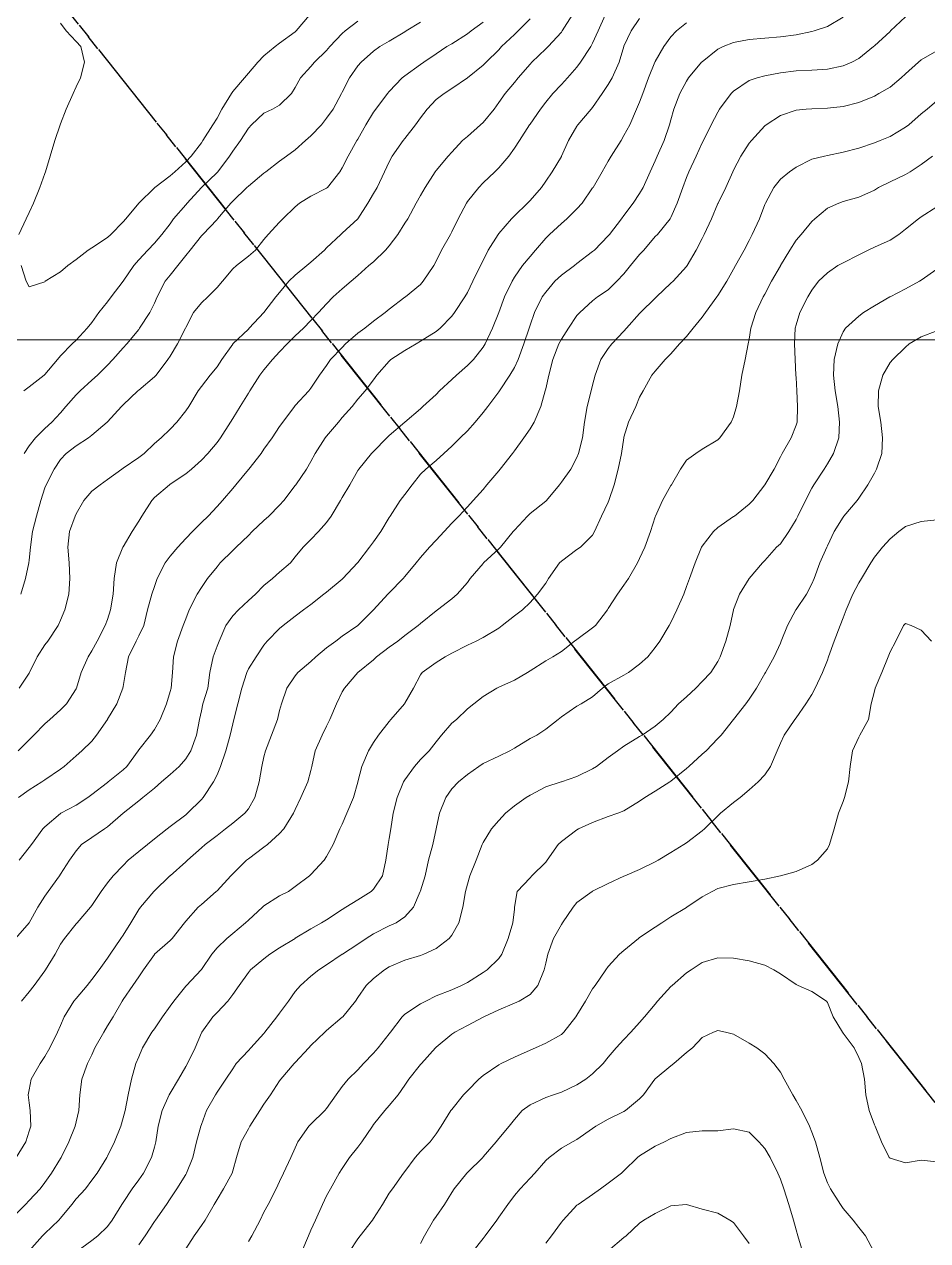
# Model space of a CAD drawing. Header units: centimetres. Extents: x 0 to 642158, y -847 to 649707.
# Drawn here: x 617069.59 to 617098.45, y 620358.59 to 620397.46 of the extents above; entities that cross this region are included whole.
import ezdxf

# ---------------------------------------------------------------- set-up
doc = ezdxf.new("R2010")
doc.units = ezdxf.units.CM
doc.header["$MEASUREMENT"] = 0
doc.linetypes.add('CENTERX2', pattern=[4, 2.5, -0.5, 0.5, -0.5])
doc.layers.add('MEV_grille', color=254, linetype='Continuous', lineweight=9)
doc.layers.add('WAL_topographie 0.5', color=253, linetype='Continuous', lineweight=20)
doc.layers.add('SPW_parcellaire cadastral', color=7, linetype='CENTERX2', lineweight=25, true_color=0xff0542)

# ---------------------------------------------------------------- blocks, each defined once
blk = doc.blocks.new('*U114')
at = {"layer": 'MEV_grille', "transparency": 33554687}
blk.add_lwpolyline([(-1338.461, 0), (1338.461, 0)], dxfattribs=at)
blk = doc.blocks.new('*U115')
at = {"layer": 'MEV_grille', "color": 0, "linetype": 'ByBlock', "lineweight": -2, "transparency": 16777216}
blk.add_blockref('*U114', (0, -2000), dxfattribs=at)

msp = doc.modelspace()

# ---------------------------------------------------------------- linework, layer by layer
at = {"layer": 'SPW_parcellaire cadastral'}
for points in [[(617062.014, 620409.186), (617094.809, 620440.723), (617133.598, 620390.47), (617134.906, 620391.492), (617146.257, 620375.609), (617111.129, 620347.351), (617062.014, 620409.186)], [(617062.014, 620409.186), (617111.129, 620347.351), (617070.714, 620314.879), (617014.972, 620379.867), (617062.014, 620409.186)]]:
    msp.add_lwpolyline(points, dxfattribs=at)
at = {"layer": 'WAL_topographie 0.5'}
for points in [[(617069.338, 620361.25), (617069.644, 620361.75), (617069.75, 620362.087), (617069.798, 620362.25), (617069.779, 620362.75), (617069.75, 620363), (617069.72, 620363.25), (617069.75, 620363.409), (617069.817, 620363.75), (617070.104, 620364.25), (617070.25, 620364.482), (617070.403, 620364.75), (617070.652, 620365.25), (617070.75, 620365.468), (617070.869, 620365.75), (617071.18, 620366.25), (617071.25, 620366.336), (617071.605, 620366.75), (617071.75, 620366.934), (617071.981, 620367.25), (617072.25, 620367.625), (617072.336, 620367.75), (617072.676, 620368.25), (617072.75, 620368.359), (617072.998, 620368.75), (617073.25, 620369.177), (617073.302, 620369.25), (617073.73, 620369.75), (617073.75, 620369.771), (617074.245, 620370.25), (617074.25, 620370.254), (617074.75, 620370.698), (617074.809, 620370.75), (617075.25, 620371.143), (617075.371, 620371.25), (617075.75, 620371.545), (617076.02, 620371.75), (617076.25, 620371.934), (617076.636, 620372.25), (617076.75, 620372.396), (617076.955, 620372.75), (617077.093, 620373.25), (617077.184, 620373.75), (617077.25, 620374.05), (617077.299, 620374.25), (617077.489, 620374.75), (617077.687, 620375.25), (617077.75, 620375.538), (617077.805, 620375.75), (617077.977, 620376.25), (617078.25, 620376.641), (617078.332, 620376.75), (617078.75, 620377.105), (617078.91, 620377.25), (617079.25, 620377.534), (617079.545, 620377.75), (617079.75, 620377.909), (617080.244, 620378.25), (617080.25, 620378.255), (617080.75, 620378.748), (617080.752, 620378.75), (617081.212, 620379.25), (617081.25, 620379.29), (617081.7, 620379.75), (617081.75, 620379.813), (617082.116, 620380.25), (617082.25, 620380.424), (617082.538, 620380.75), (617082.75, 620380.979), (617083.004, 620381.25), (617083.25, 620381.525), (617083.479, 620381.75), (617083.75, 620382.047), (617083.929, 620382.25), (617084.25, 620382.599), (617084.37, 620382.75), (617084.75, 620383.194), (617084.798, 620383.25), (617085.186, 620383.75), (617085.25, 620383.837), (617085.547, 620384.25), (617085.75, 620384.531), (617085.883, 620384.75), (617086.092, 620385.25), (617086.234, 620385.75), (617086.25, 620385.814), (617086.352, 620386.25), (617086.474, 620386.75), (617086.671, 620387.25), (617086.75, 620387.403), (617086.979, 620387.75), (617087.25, 620388.155), (617087.337, 620388.25), (617087.75, 620388.627), (617087.904, 620388.75), (617088.25, 620388.98), (617088.524, 620389.25), (617088.75, 620389.487), (617088.964, 620389.75), (617089.25, 620390.107), (617089.386, 620390.25), (617089.75, 620390.677), (617089.817, 620390.75), (617090.23, 620391.25), (617090.25, 620391.285), (617090.452, 620391.75), (617090.631, 620392.25), (617090.75, 620392.569), (617090.828, 620392.75), (617091.057, 620393.25), (617091.25, 620393.674), (617091.288, 620393.75), (617091.539, 620394.25), (617091.75, 620394.655), (617091.808, 620394.75), (617092.173, 620395.25), (617092.25, 620395.324), (617092.75, 620395.664), (617093.009, 620395.75), (617093.25, 620395.812), (617093.75, 620395.911), (617094.25, 620395.977), (617094.75, 620395.993), (617095.25, 620396.027), (617095.75, 620396.132), (617096.031, 620396.25), (617096.25, 620396.372), (617096.724, 620396.75), (617096.75, 620396.772), (617097.25, 620397.236), (617097.265, 620397.25), (617097.75, 620397.701)], [(617069.401, 620374.25), (617069.75, 620374.601), (617069.893, 620374.75), (617070.25, 620375.104), (617070.412, 620375.25), (617070.75, 620375.558), (617070.945, 620375.75), (617071.25, 620376.227), (617071.262, 620376.25), (617071.409, 620376.75), (617071.637, 620377.25), (617071.75, 620377.441), (617071.92, 620377.75), (617072.178, 620378.25), (617072.25, 620378.446), (617072.351, 620378.75), (617072.429, 620379.25), (617072.467, 620379.75), (617072.543, 620380.25), (617072.741, 620380.75), (617072.75, 620380.766), (617073.042, 620381.25), (617073.25, 620381.589), (617073.346, 620381.75), (617073.664, 620382.25), (617073.75, 620382.34), (617074.23, 620382.75), (617074.25, 620382.764), (617074.75, 620383.102), (617074.935, 620383.25), (617075.25, 620383.534), (617075.454, 620383.75), (617075.75, 620384.104), (617075.865, 620384.25), (617076.183, 620384.75), (617076.25, 620384.862), (617076.487, 620385.25), (617076.75, 620385.671), (617076.801, 620385.75), (617077.119, 620386.25), (617077.25, 620386.418), (617077.523, 620386.75), (617077.75, 620386.993), (617077.987, 620387.25), (617078.25, 620387.512), (617078.516, 620387.75), (617078.75, 620387.999), (617078.995, 620388.25), (617079.25, 620388.526), (617079.463, 620388.75), (617079.75, 620389.007), (617080.033, 620389.25), (617080.25, 620389.441), (617080.597, 620389.75), (617080.75, 620389.877), (617081.135, 620390.25), (617081.25, 620390.386), (617081.528, 620390.75), (617081.75, 620391.106), (617081.841, 620391.25), (617082.117, 620391.75), (617082.25, 620391.994), (617082.396, 620392.25), (617082.717, 620392.75), (617082.75, 620392.795), (617083.129, 620393.25), (617083.25, 620393.381), (617083.593, 620393.75), (617083.75, 620393.883), (617084.165, 620394.25), (617084.25, 620394.326), (617084.602, 620394.75), (617084.75, 620394.962), (617084.951, 620395.25), (617085.25, 620395.603), (617085.371, 620395.75), (617085.75, 620396.186), (617085.81, 620396.25), (617086.25, 620396.674), (617086.326, 620396.75), (617086.75, 620397.212), (617086.779, 620397.25), (617087.098, 620397.75)], [(617069.409, 620372.75), (617069.75, 620372.999), (617070.158, 620373.25), (617070.25, 620373.314), (617070.75, 620373.66), (617070.867, 620373.75), (617071.25, 620374.083), (617071.433, 620374.25), (617071.75, 620374.559), (617071.9, 620374.75), (617072.248, 620375.25), (617072.25, 620375.253), (617072.546, 620375.75), (617072.741, 620376.25), (617072.75, 620376.298), (617072.825, 620376.75), (617072.921, 620377.25), (617073.17, 620377.75), (617073.25, 620377.919), (617073.411, 620378.25), (617073.531, 620378.75), (617073.668, 620379.25), (617073.75, 620379.502), (617073.839, 620379.75), (617074.091, 620380.25), (617074.25, 620380.462), (617074.497, 620380.75), (617074.75, 620381.028), (617074.962, 620381.25), (617075.25, 620381.538), (617075.463, 620381.75), (617075.75, 620382.055), (617075.92, 620382.25), (617076.25, 620382.628), (617076.35, 620382.75), (617076.75, 620383.237), (617076.761, 620383.25), (617077.155, 620383.75), (617077.25, 620383.885), (617077.516, 620384.25), (617077.75, 620384.609), (617077.852, 620384.75), (617078.223, 620385.25), (617078.25, 620385.284), (617078.679, 620385.75), (617078.75, 620385.836), (617079.028, 620386.25), (617079.25, 620386.557), (617079.38, 620386.75), (617079.75, 620387.14), (617079.856, 620387.25), (617080.25, 620387.588), (617080.47, 620387.75), (617080.75, 620387.973), (617081.125, 620388.25), (617081.25, 620388.355), (617081.75, 620388.738), (617081.766, 620388.75), (617082.25, 620389.149), (617082.339, 620389.25), (617082.674, 620389.75), (617082.75, 620389.891), (617082.925, 620390.25), (617083.207, 620390.75), (617083.25, 620390.832), (617083.453, 620391.25), (617083.715, 620391.75), (617083.75, 620391.799), (617084.109, 620392.25), (617084.25, 620392.393), (617084.624, 620392.75), (617084.75, 620392.879), (617085.072, 620393.25), (617085.25, 620393.504), (617085.41, 620393.75), (617085.737, 620394.25), (617085.75, 620394.267), (617086.085, 620394.75), (617086.25, 620394.972), (617086.475, 620395.25), (617086.75, 620395.54), (617086.95, 620395.75), (617087.25, 620396.093), (617087.366, 620396.25), (617087.693, 620396.75), (617087.75, 620396.856), (617087.927, 620397.25), (617088.146, 620397.75)], [(617069.425, 620370.75), (617069.75, 620371.158), (617069.818, 620371.25), (617070.184, 620371.75), (617070.25, 620371.821), (617070.75, 620372.245), (617070.759, 620372.25), (617071.25, 620372.511), (617071.617, 620372.75), (617071.75, 620372.851), (617072.25, 620373.235), (617072.272, 620373.25), (617072.75, 620373.636), (617072.865, 620373.75), (617073.233, 620374.25), (617073.25, 620374.274), (617073.62, 620374.75), (617073.75, 620374.925), (617073.933, 620375.25), (617074.137, 620375.75), (617074.25, 620376.139), (617074.28, 620376.25), (617074.323, 620376.75), (617074.36, 620377.25), (617074.492, 620377.75), (617074.672, 620378.25), (617074.75, 620378.468), (617074.865, 620378.75), (617075.114, 620379.25), (617075.25, 620379.461), (617075.445, 620379.75), (617075.75, 620380.129), (617075.854, 620380.25), (617076.25, 620380.648), (617076.357, 620380.75), (617076.75, 620381.132), (617076.874, 620381.25), (617077.25, 620381.602), (617077.406, 620381.75), (617077.75, 620382.094), (617077.889, 620382.25), (617078.25, 620382.726), (617078.268, 620382.75), (617078.609, 620383.25), (617078.75, 620383.488), (617078.888, 620383.75), (617079.208, 620384.25), (617079.25, 620384.302), (617079.629, 620384.75), (617079.75, 620384.895), (617080.062, 620385.25), (617080.25, 620385.488), (617080.479, 620385.75), (617080.75, 620386.105), (617080.856, 620386.25), (617081.25, 620386.702), (617081.302, 620386.75), (617081.75, 620387.037), (617082.114, 620387.25), (617082.25, 620387.332), (617082.75, 620387.646), (617082.874, 620387.75), (617083.25, 620388.14), (617083.334, 620388.25), (617083.666, 620388.75), (617083.75, 620388.897), (617083.923, 620389.25), (617084.163, 620389.75), (617084.25, 620389.916), (617084.415, 620390.25), (617084.729, 620390.75), (617084.75, 620390.781), (617085.161, 620391.25), (617085.25, 620391.339), (617085.673, 620391.75), (617085.75, 620391.83), (617086.113, 620392.25), (617086.25, 620392.448), (617086.455, 620392.75), (617086.75, 620393.235), (617086.758, 620393.25), (617086.981, 620393.75), (617087.25, 620394.205), (617087.28, 620394.25), (617087.701, 620394.75), (617087.75, 620394.809), (617088.056, 620395.25), (617088.25, 620395.537), (617088.376, 620395.75), (617088.594, 620396.25), (617088.745, 620396.75), (617088.75, 620396.763), (617088.981, 620397.25), (617089.25, 620397.645)], [(617069.43, 620376.25), (617069.75, 620376.726), (617069.762, 620376.75), (617070.008, 620377.25), (617070.25, 620377.632), (617070.34, 620377.75), (617070.67, 620378.25), (617070.75, 620378.421), (617070.886, 620378.75), (617071.014, 620379.25), (617071.051, 620379.75), (617071.023, 620380.25), (617070.979, 620380.75), (617071.037, 620381.25), (617071.218, 620381.75), (617071.25, 620381.819), (617071.499, 620382.25), (617071.75, 620382.542), (617072.017, 620382.75), (617072.25, 620382.914), (617072.704, 620383.25), (617072.75, 620383.28), (617073.25, 620383.619), (617073.417, 620383.75), (617073.75, 620384.07), (617073.964, 620384.25), (617074.25, 620384.523), (617074.462, 620384.75), (617074.75, 620385.109), (617074.844, 620385.25), (617075.148, 620385.75), (617075.25, 620385.887), (617075.534, 620386.25), (617075.75, 620386.52), (617075.906, 620386.75), (617076.25, 620387.242), (617076.257, 620387.25), (617076.75, 620387.724), (617076.777, 620387.75), (617077.247, 620388.25), (617077.25, 620388.253), (617077.624, 620388.75), (617077.75, 620388.89), (617078.048, 620389.25), (617078.25, 620389.448), (617078.624, 620389.75), (617078.75, 620389.86), (617079.187, 620390.25), (617079.25, 620390.318), (617079.7, 620390.75), (617079.75, 620390.79), (617080.25, 620391.247), (617080.252, 620391.25), (617080.568, 620391.75), (617080.75, 620392.057), (617080.862, 620392.25), (617081.103, 620392.75), (617081.25, 620393.07), (617081.343, 620393.25), (617081.699, 620393.75), (617081.75, 620393.813), (617082.093, 620394.25), (617082.25, 620394.473), (617082.467, 620394.75), (617082.75, 620395.058), (617083.002, 620395.25), (617083.25, 620395.409), (617083.75, 620395.748), (617083.752, 620395.75), (617084.25, 620396.152), (617084.351, 620396.25), (617084.75, 620396.647), (617084.843, 620396.75), (617085.25, 620397.136), (617085.369, 620397.25), (617085.75, 620397.64)], [(617069.488, 620389.75), (617069.648, 620389.25), (617069.75, 620389.074), (617070.25, 620389.238), (617070.263, 620389.25), (617070.75, 620389.555), (617070.981, 620389.75), (617071.25, 620389.95), (617071.632, 620390.25), (617071.75, 620390.323), (617072.25, 620390.654), (617072.354, 620390.75), (617072.75, 620391.146), (617072.838, 620391.25), (617073.25, 620391.75), (617073.25, 620391.75), (617073.75, 620392.236), (617073.766, 620392.25), (617074.25, 620392.621), (617074.407, 620392.75), (617074.75, 620393.064), (617074.923, 620393.25), (617075.25, 620393.68), (617075.296, 620393.75), (617075.617, 620394.25), (617075.75, 620394.467), (617075.901, 620394.75), (617076.207, 620395.25), (617076.25, 620395.313), (617076.624, 620395.75), (617076.75, 620395.904), (617077.051, 620396.25), (617077.25, 620396.453), (617077.604, 620396.75), (617077.75, 620396.856), (617078.25, 620397.226), (617078.276, 620397.25), (617078.707, 620397.75)], [(617069.5, 620366.25), (617069.75, 620366.548), (617069.909, 620366.75), (617070.25, 620367.217), (617070.271, 620367.25), (617070.576, 620367.75), (617070.75, 620368.069), (617070.88, 620368.25), (617071.25, 620368.717), (617071.279, 620368.75), (617071.706, 620369.25), (617071.75, 620369.308), (617072.05, 620369.75), (617072.25, 620370.022), (617072.43, 620370.25), (617072.75, 620370.579), (617072.916, 620370.75), (617073.25, 620371.026), (617073.53, 620371.25), (617073.75, 620371.429), (617074.153, 620371.75), (617074.25, 620371.826), (617074.75, 620372.204), (617074.81, 620372.25), (617075.25, 620372.69), (617075.306, 620372.75), (617075.638, 620373.25), (617075.75, 620373.483), (617075.864, 620373.75), (617076.033, 620374.25), (617076.17, 620374.75), (617076.25, 620375.107), (617076.287, 620375.25), (617076.415, 620375.75), (617076.537, 620376.25), (617076.697, 620376.75), (617076.75, 620376.866), (617076.999, 620377.25), (617077.25, 620377.62), (617077.351, 620377.75), (617077.75, 620378.158), (617077.86, 620378.25), (617078.25, 620378.546), (617078.512, 620378.75), (617078.75, 620378.922), (617079.163, 620379.25), (617079.25, 620379.321), (617079.75, 620379.73), (617079.773, 620379.75), (617080.235, 620380.25), (617080.25, 620380.268), (617080.623, 620380.75), (617080.75, 620380.92), (617080.984, 620381.25), (617081.25, 620381.704), (617081.281, 620381.75), (617081.601, 620382.25), (617081.75, 620382.438), (617081.98, 620382.75), (617082.25, 620383.084), (617082.424, 620383.25), (617082.75, 620383.525), (617082.997, 620383.75), (617083.25, 620383.986), (617083.519, 620384.25), (617083.75, 620384.475), (617083.996, 620384.75), (617084.25, 620385.054), (617084.403, 620385.25), (617084.75, 620385.715), (617084.772, 620385.75), (617085.103, 620386.25), (617085.25, 620386.496), (617085.368, 620386.75), (617085.554, 620387.25), (617085.718, 620387.75), (617085.75, 620387.851), (617085.89, 620388.25), (617086.139, 620388.75), (617086.25, 620388.906), (617086.54, 620389.25), (617086.75, 620389.448), (617087.169, 620389.75), (617087.25, 620389.815), (617087.75, 620390.198), (617087.81, 620390.25), (617088.25, 620390.707), (617088.284, 620390.75), (617088.673, 620391.25), (617088.75, 620391.353), (617089.046, 620391.75), (617089.25, 620392.06), (617089.367, 620392.25), (617089.592, 620392.75), (617089.75, 620393.104), (617089.806, 620393.25), (617090.032, 620393.75), (617090.206, 620394.25), (617090.25, 620394.415), (617090.345, 620394.75), (617090.532, 620395.25), (617090.75, 620395.648), (617090.813, 620395.75), (617091.231, 620396.25), (617091.25, 620396.269), (617091.75, 620396.664), (617091.923, 620396.75), (617092.25, 620396.886), (617092.75, 620396.982), (617093.25, 620397.024), (617093.75, 620397.062), (617094.25, 620397.13), (617094.75, 620397.231), (617094.823, 620397.25), (617095.25, 620397.391), (617095.75, 620397.69)], [(617069.309, 620368.25), (617069.748, 620368.75), (617069.75, 620368.754), (617070.025, 620369.25), (617070.25, 620369.596), (617070.359, 620369.75), (617070.712, 620370.25), (617070.75, 620370.307), (617071.039, 620370.75), (617071.25, 620371.048), (617071.423, 620371.25), (617071.75, 620371.479), (617072.153, 620371.75), (617072.25, 620371.818), (617072.75, 620372.25), (617072.75, 620372.25), (617073.25, 620372.647), (617073.383, 620372.75), (617073.75, 620373.052), (617073.98, 620373.25), (617074.25, 620373.489), (617074.536, 620373.75), (617074.75, 620373.989), (617074.911, 620374.25), (617075.099, 620374.75), (617075.188, 620375.25), (617075.25, 620375.527), (617075.298, 620375.75), (617075.451, 620376.25), (617075.525, 620376.75), (617075.623, 620377.25), (617075.75, 620377.586), (617075.813, 620377.75), (617076.032, 620378.25), (617076.25, 620378.559), (617076.435, 620378.75), (617076.75, 620379.045), (617076.975, 620379.25), (617077.25, 620379.526), (617077.523, 620379.75), (617077.75, 620379.952), (617078.098, 620380.25), (617078.25, 620380.442), (617078.506, 620380.75), (617078.75, 620381), (617078.991, 620381.25), (617079.25, 620381.538), (617079.398, 620381.75), (617079.692, 620382.25), (617079.75, 620382.344), (617079.996, 620382.75), (617080.25, 620383.203), (617080.282, 620383.25), (617080.688, 620383.75), (617080.75, 620383.814), (617081.171, 620384.25), (617081.25, 620384.323), (617081.75, 620384.747), (617081.753, 620384.75), (617082.25, 620385.177), (617082.326, 620385.25), (617082.75, 620385.634), (617082.858, 620385.75), (617083.25, 620386.115), (617083.398, 620386.25), (617083.75, 620386.557), (617083.946, 620386.75), (617084.25, 620387.148), (617084.313, 620387.25), (617084.551, 620387.75), (617084.749, 620388.25), (617084.75, 620388.254), (617084.939, 620388.75), (617085.177, 620389.25), (617085.25, 620389.378), (617085.509, 620389.75), (617085.75, 620390.048), (617085.921, 620390.25), (617086.25, 620390.627), (617086.373, 620390.75), (617086.75, 620391.094), (617086.923, 620391.25), (617087.25, 620391.57), (617087.414, 620391.75), (617087.75, 620392.232), (617087.762, 620392.25), (617088.052, 620392.75), (617088.25, 620393.09), (617088.343, 620393.25), (617088.656, 620393.75), (617088.75, 620393.905), (617088.933, 620394.25), (617089.151, 620394.75), (617089.25, 620394.97), (617089.356, 620395.25), (617089.538, 620395.75), (617089.738, 620396.25), (617089.75, 620396.275), (617090.022, 620396.75), (617090.25, 620397.06), (617090.43, 620397.25), (617090.75, 620397.51)], [(617070.75, 620397.496), (617070.927, 620397.25), (617071.25, 620396.91), (617071.396, 620396.75), (617071.52, 620396.25), (617071.39, 620395.75), (617071.25, 620395.462), (617071.159, 620395.25), (617070.925, 620394.75), (617070.75, 620394.287), (617070.734, 620394.25), (617070.565, 620393.75), (617070.421, 620393.25), (617070.27, 620392.75), (617070.25, 620392.693), (617070.094, 620392.25), (617069.883, 620391.75), (617069.75, 620391.452), (617069.652, 620391.25), (617069.415, 620390.75)], [(617069.48, 620379.25), (617069.629, 620379.75), (617069.741, 620380.25), (617069.75, 620380.336), (617069.789, 620380.75), (617069.856, 620381.25), (617069.978, 620381.75), (617070.12, 620382.25), (617070.25, 620382.651), (617070.291, 620382.75), (617070.546, 620383.25), (617070.75, 620383.56), (617070.93, 620383.75), (617071.25, 620383.989), (617071.648, 620384.25), (617071.75, 620384.331), (617072.237, 620384.75), (617072.25, 620384.764), (617072.698, 620385.25), (617072.75, 620385.298), (617073.225, 620385.75), (617073.25, 620385.773), (617073.75, 620386.193), (617073.801, 620386.25), (617074.183, 620386.75), (617074.25, 620386.856), (617074.491, 620387.25), (617074.74, 620387.75), (617074.75, 620387.77), (617075.003, 620388.25), (617075.25, 620388.566), (617075.454, 620388.75), (617075.75, 620389.051), (617075.928, 620389.25), (617076.25, 620389.654), (617076.368, 620389.75), (617076.75, 620390.056), (617076.976, 620390.25), (617077.25, 620390.587), (617077.387, 620390.75), (617077.75, 620391.142), (617077.853, 620391.25), (617078.25, 620391.633), (617078.382, 620391.75), (617078.75, 620391.976), (617079.25, 620392.224), (617079.281, 620392.25), (617079.672, 620392.75), (617079.75, 620392.874), (617079.942, 620393.25), (617080.22, 620393.75), (617080.25, 620393.796), (617080.503, 620394.25), (617080.75, 620394.654), (617080.818, 620394.75), (617081.194, 620395.25), (617081.25, 620395.317), (617081.667, 620395.75), (617081.75, 620395.818), (617082.25, 620396.175), (617082.358, 620396.25), (617082.75, 620396.522), (617083.094, 620396.75), (617083.25, 620396.843), (617083.75, 620397.162), (617083.868, 620397.25), (617084.25, 620397.528)], [(617069.582, 620385.75), (617069.75, 620385.873), (617070.228, 620386.25), (617070.25, 620386.27), (617070.654, 620386.75), (617070.75, 620386.864), (617071.123, 620387.25), (617071.25, 620387.367), (617071.606, 620387.75), (617071.75, 620387.932), (617071.976, 620388.25), (617072.25, 620388.598), (617072.367, 620388.75), (617072.748, 620389.25), (617072.75, 620389.253), (617073.091, 620389.75), (617073.25, 620389.94), (617073.536, 620390.25), (617073.75, 620390.473), (617073.989, 620390.75), (617074.25, 620391.089), (617074.364, 620391.25), (617074.75, 620391.692), (617074.798, 620391.75), (617075.25, 620392.247), (617075.253, 620392.25), (617075.75, 620392.724), (617075.778, 620392.75), (617076.153, 620393.25), (617076.25, 620393.404), (617076.496, 620393.75), (617076.75, 620394.148), (617076.853, 620394.25), (617077.25, 620394.626), (617077.518, 620394.75), (617077.75, 620394.876), (617078.131, 620395.25), (617078.25, 620395.445), (617078.417, 620395.75), (617078.75, 620396.112), (617078.864, 620396.25), (617079.25, 620396.623), (617079.354, 620396.75), (617079.75, 620397.166), (617079.843, 620397.25), (617080.25, 620397.567)], [(617069.585, 620383.75), (617069.75, 620383.989), (617069.953, 620384.25), (617070.25, 620384.547), (617070.477, 620384.75), (617070.75, 620385.049), (617070.922, 620385.25), (617071.25, 620385.619), (617071.378, 620385.75), (617071.75, 620386.095), (617071.927, 620386.25), (617072.25, 620386.573), (617072.423, 620386.75), (617072.75, 620387.126), (617072.868, 620387.25), (617073.25, 620387.714), (617073.277, 620387.75), (617073.604, 620388.25), (617073.75, 620388.552), (617073.839, 620388.75), (617074.091, 620389.25), (617074.25, 620389.451), (617074.497, 620389.75), (617074.75, 620390.075), (617074.888, 620390.25), (617075.25, 620390.706), (617075.301, 620390.75), (617075.75, 620391.227), (617075.769, 620391.25), (617076.188, 620391.75), (617076.25, 620391.807), (617076.706, 620392.25), (617076.75, 620392.292), (617077.25, 620392.711), (617077.304, 620392.75), (617077.75, 620393.085), (617077.965, 620393.25), (617078.25, 620393.452), (617078.573, 620393.75), (617078.75, 620393.904), (617079.086, 620394.25), (617079.25, 620394.461), (617079.461, 620394.75), (617079.725, 620395.25), (617079.75, 620395.299), (617079.985, 620395.75), (617080.25, 620396.131), (617080.353, 620396.25), (617080.75, 620396.605), (617080.953, 620396.75), (617081.25, 620396.926), (617081.75, 620397.223), (617081.792, 620397.25), (617082.25, 620397.535)], [(617069.25, 620359.359), (617069.633, 620359.75), (617069.75, 620359.874), (617070.1, 620360.25), (617070.25, 620360.45), (617070.462, 620360.75), (617070.75, 620361.215), (617070.77, 620361.25), (617071.014, 620361.75), (617071.22, 620362.25), (617071.25, 620362.388), (617071.332, 620362.75), (617071.362, 620363.25), (617071.434, 620363.75), (617071.613, 620364.25), (617071.75, 620364.529), (617071.851, 620364.75), (617072.131, 620365.25), (617072.25, 620365.455), (617072.428, 620365.75), (617072.718, 620366.25), (617072.75, 620366.298), (617073.063, 620366.75), (617073.25, 620367.025), (617073.398, 620367.25), (617073.75, 620367.742), (617073.757, 620367.75), (617074.25, 620368.186), (617074.314, 620368.25), (617074.712, 620368.75), (617074.75, 620368.798), (617075.152, 620369.25), (617075.25, 620369.34), (617075.722, 620369.75), (617075.75, 620369.776), (617076.191, 620370.25), (617076.25, 620370.314), (617076.69, 620370.75), (617076.75, 620370.799), (617077.25, 620371.167), (617077.361, 620371.25), (617077.75, 620371.599), (617077.883, 620371.75), (617078.195, 620372.25), (617078.25, 620372.373), (617078.431, 620372.75), (617078.648, 620373.25), (617078.75, 620373.617), (617078.783, 620373.75), (617078.889, 620374.25), (617079.105, 620374.75), (617079.25, 620375.033), (617079.354, 620375.25), (617079.565, 620375.75), (617079.75, 620376.133), (617079.827, 620376.25), (617080.25, 620376.75), (617080.25, 620376.75), (617080.75, 620377.154), (617080.847, 620377.25), (617081.25, 620377.556), (617081.524, 620377.75), (617081.75, 620377.929), (617082.177, 620378.25), (617082.25, 620378.317), (617082.75, 620378.717), (617082.795, 620378.75), (617083.25, 620379.101), (617083.418, 620379.25), (617083.75, 620379.626), (617083.84, 620379.75), (617084.25, 620380.235), (617084.265, 620380.25), (617084.75, 620380.698), (617084.807, 620380.75), (617085.216, 620381.25), (617085.25, 620381.294), (617085.666, 620381.75), (617085.75, 620381.833), (617086.25, 620382.224), (617086.277, 620382.25), (617086.696, 620382.75), (617086.75, 620382.827), (617087.05, 620383.25), (617087.25, 620383.622), (617087.3, 620383.75), (617087.422, 620384.25), (617087.488, 620384.75), (617087.577, 620385.25), (617087.704, 620385.75), (617087.75, 620385.936), (617087.831, 620386.25), (617088.014, 620386.75), (617088.25, 620387.107), (617088.363, 620387.25), (617088.75, 620387.656), (617088.831, 620387.75), (617089.25, 620388.221), (617089.276, 620388.25), (617089.75, 620388.71), (617089.792, 620388.75), (617090.25, 620389.186), (617090.318, 620389.25), (617090.75, 620389.725), (617090.769, 620389.75), (617091.059, 620390.25), (617091.25, 620390.613), (617091.318, 620390.75), (617091.546, 620391.25), (617091.75, 620391.737), (617091.756, 620391.75), (617092.004, 620392.25), (617092.227, 620392.75), (617092.25, 620392.797), (617092.486, 620393.25), (617092.75, 620393.66), (617092.823, 620393.75), (617093.25, 620394.216), (617093.295, 620394.25), (617093.75, 620394.546), (617094.25, 620394.718), (617094.576, 620394.75), (617094.75, 620394.762), (617095.25, 620394.784), (617095.75, 620394.838), (617096.25, 620394.967), (617096.75, 620395.169), (617096.889, 620395.25), (617097.25, 620395.459), (617097.606, 620395.75), (617097.75, 620395.884), (617098.163, 620396.25), (617098.25, 620396.326), (617098.75, 620396.618)], [(617069.75, 620358.265), (617070.173, 620358.75), (617070.25, 620358.826), (617070.695, 620359.25), (617070.75, 620359.309), (617071.116, 620359.75), (617071.25, 620359.925), (617071.544, 620360.25), (617071.75, 620360.527), (617071.923, 620360.75), (617072.226, 620361.25), (617072.25, 620361.296), (617072.47, 620361.75), (617072.673, 620362.25), (617072.75, 620362.515), (617072.81, 620362.75), (617072.916, 620363.25), (617073.02, 620363.75), (617073.155, 620364.25), (617073.25, 620364.468), (617073.369, 620364.75), (617073.671, 620365.25), (617073.75, 620365.366), (617074.013, 620365.75), (617074.25, 620366.087), (617074.366, 620366.25), (617074.75, 620366.725), (617074.774, 620366.75), (617075.248, 620367.25), (617075.25, 620367.253), (617075.58, 620367.75), (617075.75, 620367.948), (617076.067, 620368.25), (617076.25, 620368.411), (617076.661, 620368.75), (617076.75, 620368.837), (617077.205, 620369.25), (617077.25, 620369.289), (617077.75, 620369.607), (617078.028, 620369.75), (617078.25, 620369.906), (617078.706, 620370.25), (617078.75, 620370.294), (617079.175, 620370.75), (617079.25, 620370.871), (617079.46, 620371.25), (617079.677, 620371.75), (617079.75, 620371.903), (617079.899, 620372.25), (617080.106, 620372.75), (617080.25, 620373.243), (617080.252, 620373.25), (617080.38, 620373.75), (617080.592, 620374.25), (617080.75, 620374.516), (617080.905, 620374.75), (617081.25, 620375.185), (617081.301, 620375.25), (617081.74, 620375.75), (617081.75, 620375.766), (617082.024, 620376.25), (617082.25, 620376.672), (617082.305, 620376.75), (617082.75, 620377.067), (617083.034, 620377.25), (617083.25, 620377.369), (617083.75, 620377.627), (617084.025, 620377.75), (617084.25, 620377.864), (617084.75, 620378.168), (617084.86, 620378.25), (617085.25, 620378.563), (617085.504, 620378.75), (617085.75, 620378.982), (617085.99, 620379.25), (617086.25, 620379.604), (617086.336, 620379.75), (617086.694, 620380.25), (617086.75, 620380.31), (617087.25, 620380.681), (617087.358, 620380.75), (617087.75, 620381.142), (617087.811, 620381.25), (617088.038, 620381.75), (617088.25, 620382.197), (617088.272, 620382.25), (617088.435, 620382.75), (617088.567, 620383.25), (617088.675, 620383.75), (617088.747, 620384.25), (617088.75, 620384.266), (617088.897, 620384.75), (617089.128, 620385.25), (617089.25, 620385.545), (617089.363, 620385.75), (617089.641, 620386.25), (617089.75, 620386.382), (617090.071, 620386.75), (617090.25, 620386.937), (617090.525, 620387.25), (617090.75, 620387.489), (617090.958, 620387.75), (617091.25, 620388.104), (617091.351, 620388.25), (617091.718, 620388.75), (617091.75, 620388.794), (617092.035, 620389.25), (617092.25, 620389.635), (617092.312, 620389.75), (617092.592, 620390.25), (617092.75, 620390.554), (617092.849, 620390.75), (617093.079, 620391.25), (617093.25, 620391.707), (617093.268, 620391.75), (617093.539, 620392.25), (617093.75, 620392.513), (617094.037, 620392.75), (617094.25, 620392.899), (617094.75, 620393.15), (617095.162, 620393.25), (617095.25, 620393.269), (617095.75, 620393.376), (617096.25, 620393.502), (617096.75, 620393.672), (617096.941, 620393.75), (617097.25, 620393.875), (617097.75, 620394.174), (617097.851, 620394.25), (617098.25, 620394.6), (617098.435, 620394.75), (617098.75, 620395.022)], [(617071.275, 620358.25), (617071.75, 620358.599), (617071.939, 620358.75), (617072.25, 620359.048), (617072.395, 620359.25), (617072.708, 620359.75), (617072.75, 620359.81), (617073.043, 620360.25), (617073.25, 620360.535), (617073.401, 620360.75), (617073.66, 620361.25), (617073.75, 620361.583), (617073.794, 620361.75), (617073.873, 620362.25), (617073.994, 620362.75), (617074.221, 620363.25), (617074.25, 620363.306), (617074.514, 620363.75), (617074.75, 620364.156), (617074.805, 620364.25), (617075.052, 620364.75), (617075.25, 620365.229), (617075.26, 620365.25), (617075.619, 620365.75), (617075.75, 620365.882), (617076.1, 620366.25), (617076.25, 620366.455), (617076.457, 620366.75), (617076.75, 620367.158), (617076.824, 620367.25), (617077.25, 620367.603), (617077.439, 620367.75), (617077.75, 620367.949), (617078.241, 620368.25), (617078.25, 620368.255), (617078.75, 620368.555), (617079.085, 620368.75), (617079.25, 620368.849), (617079.75, 620369.176), (617079.868, 620369.25), (617080.25, 620369.489), (617080.671, 620369.75), (617080.75, 620369.826), (617081.041, 620370.25), (617081.14, 620370.75), (617081.216, 620371.25), (617081.25, 620371.448), (617081.301, 620371.75), (617081.382, 620372.25), (617081.503, 620372.75), (617081.702, 620373.25), (617081.75, 620373.323), (617082.057, 620373.75), (617082.25, 620373.969), (617082.527, 620374.25), (617082.75, 620374.538), (617082.926, 620374.75), (617083.25, 620375.128), (617083.396, 620375.25), (617083.75, 620375.593), (617083.952, 620375.75), (617084.25, 620375.986), (617084.691, 620376.25), (617084.75, 620376.275), (617085.25, 620376.5), (617085.669, 620376.75), (617085.75, 620376.802), (617086.25, 620377.12), (617086.475, 620377.25), (617086.75, 620377.422), (617087.17, 620377.75), (617087.25, 620377.807), (617087.75, 620378.172), (617087.838, 620378.25), (617088.221, 620378.75), (617088.25, 620378.797), (617088.54, 620379.25), (617088.75, 620379.545), (617088.894, 620379.75), (617089.183, 620380.25), (617089.25, 620380.397), (617089.418, 620380.75), (617089.598, 620381.25), (617089.75, 620381.72), (617089.76, 620381.75), (617089.984, 620382.25), (617090.25, 620382.722), (617090.268, 620382.75), (617090.557, 620383.25), (617090.75, 620383.538), (617091.045, 620383.75), (617091.25, 620383.883), (617091.75, 620384.187), (617091.817, 620384.25), (617092.173, 620384.75), (617092.25, 620384.917), (617092.351, 620385.25), (617092.443, 620385.75), (617092.518, 620386.25), (617092.628, 620386.75), (617092.72, 620387.25), (617092.75, 620387.401), (617092.805, 620387.75), (617092.967, 620388.25), (617093.203, 620388.75), (617093.25, 620388.842), (617093.459, 620389.25), (617093.75, 620389.747), (617093.752, 620389.75), (617094.052, 620390.25), (617094.25, 620390.56), (617094.409, 620390.75), (617094.75, 620391.157), (617094.853, 620391.25), (617095.25, 620391.589), (617095.62, 620391.75), (617095.75, 620391.797), (617096.25, 620391.94), (617096.75, 620392.168), (617096.884, 620392.25), (617097.25, 620392.424), (617097.75, 620392.666), (617097.894, 620392.75), (617098.25, 620392.987), (617098.612, 620393.25)], [(617073.25, 620358.456), (617073.45, 620358.75), (617073.75, 620359.206), (617073.783, 620359.25), (617074.134, 620359.75), (617074.25, 620359.926), (617074.461, 620360.25), (617074.75, 620360.706), (617074.774, 620360.75), (617074.977, 620361.25), (617075.099, 620361.75), (617075.228, 620362.25), (617075.25, 620362.307), (617075.415, 620362.75), (617075.698, 620363.25), (617075.75, 620363.335), (617076.032, 620363.75), (617076.25, 620364.088), (617076.363, 620364.25), (617076.75, 620364.672), (617076.825, 620364.75), (617077.25, 620365.216), (617077.281, 620365.25), (617077.661, 620365.75), (617077.75, 620365.865), (617078.03, 620366.25), (617078.25, 620366.559), (617078.415, 620366.75), (617078.75, 620367.046), (617079.003, 620367.25), (617079.25, 620367.41), (617079.75, 620367.743), (617079.761, 620367.75), (617080.25, 620368.067), (617080.515, 620368.25), (617080.75, 620368.397), (617081.25, 620368.648), (617081.473, 620368.75), (617081.75, 620368.944), (617082.026, 620369.25), (617082.243, 620369.75), (617082.25, 620369.772), (617082.395, 620370.25), (617082.511, 620370.75), (617082.642, 620371.25), (617082.75, 620371.75), (617082.75, 620371.75), (617082.858, 620372.25), (617083.058, 620372.75), (617083.25, 620373.026), (617083.465, 620373.25), (617083.75, 620373.486), (617084.113, 620373.75), (617084.25, 620373.836), (617084.75, 620374.078), (617085.105, 620374.25), (617085.25, 620374.332), (617085.75, 620374.638), (617085.962, 620374.75), (617086.25, 620374.942), (617086.652, 620375.25), (617086.75, 620375.331), (617087.25, 620375.675), (617087.379, 620375.75), (617087.75, 620375.975), (617088.063, 620376.25), (617088.25, 620376.384), (617088.75, 620376.666), (617088.894, 620376.75), (617089.25, 620377.012), (617089.512, 620377.25), (617089.75, 620377.546), (617089.893, 620377.75), (617090.191, 620378.25), (617090.25, 620378.351), (617090.444, 620378.75), (617090.659, 620379.25), (617090.75, 620379.494), (617090.839, 620379.75), (617091.027, 620380.25), (617091.231, 620380.75), (617091.25, 620380.786), (617091.606, 620381.25), (617091.75, 620381.379), (617092.25, 620381.73), (617092.277, 620381.75), (617092.75, 620382.131), (617092.865, 620382.25), (617093.25, 620382.75), (617093.25, 620382.75), (617093.546, 620383.25), (617093.75, 620383.638), (617093.804, 620383.75), (617094.092, 620384.25), (617094.25, 620384.649), (617094.282, 620384.75), (617094.295, 620385.25), (617094.27, 620385.75), (617094.25, 620386.179), (617094.246, 620386.25), (617094.22, 620386.75), (617094.202, 620387.25), (617094.221, 620387.75), (617094.25, 620387.86), (617094.373, 620388.25), (617094.63, 620388.75), (617094.75, 620388.966), (617094.968, 620389.25), (617095.25, 620389.524), (617095.579, 620389.75), (617095.75, 620389.844), (617096.25, 620390.101), (617096.549, 620390.25), (617096.75, 620390.344), (617097.25, 620390.565), (617097.535, 620390.75), (617097.75, 620390.915), (617098.158, 620391.25), (617098.25, 620391.314), (617098.75, 620391.633)], [(617074.75, 620358.336), (617075.023, 620358.75), (617075.25, 620359.076), (617075.37, 620359.25), (617075.663, 620359.75), (617075.75, 620359.905), (617075.957, 620360.25), (617076.231, 620360.75), (617076.25, 620360.821), (617076.371, 620361.25), (617076.522, 620361.75), (617076.75, 620362.166), (617076.795, 620362.25), (617077.122, 620362.75), (617077.25, 620362.953), (617077.453, 620363.25), (617077.75, 620363.704), (617077.786, 620363.75), (617078.219, 620364.25), (617078.25, 620364.282), (617078.68, 620364.75), (617078.75, 620364.828), (617079.189, 620365.25), (617079.25, 620365.306), (617079.75, 620365.732), (617079.768, 620365.75), (617080.173, 620366.25), (617080.25, 620366.363), (617080.518, 620366.75), (617080.75, 620366.975), (617081.102, 620367.25), (617081.25, 620367.345), (617081.75, 620367.553), (617082.25, 620367.708), (617082.36, 620367.75), (617082.75, 620367.924), (617083.168, 620368.25), (617083.25, 620368.358), (617083.473, 620368.75), (617083.606, 620369.25), (617083.689, 620369.75), (617083.75, 620369.983), (617083.823, 620370.25), (617084.024, 620370.75), (617084.22, 620371.25), (617084.25, 620371.315), (617084.52, 620371.75), (617084.75, 620372.022), (617084.97, 620372.25), (617085.25, 620372.489), (617085.63, 620372.75), (617085.75, 620372.825), (617086.25, 620373.09), (617086.743, 620373.25), (617086.75, 620373.252), (617087.25, 620373.422), (617087.75, 620373.671), (617087.872, 620373.75), (617088.25, 620374.033), (617088.539, 620374.25), (617088.75, 620374.395), (617089.25, 620374.701), (617089.332, 620374.75), (617089.75, 620375.035), (617090.003, 620375.25), (617090.25, 620375.481), (617090.497, 620375.75), (617090.75, 620375.975), (617091.049, 620376.25), (617091.25, 620376.456), (617091.531, 620376.75), (617091.75, 620377.105), (617091.829, 620377.25), (617092.01, 620377.75), (617092.14, 620378.25), (617092.245, 620378.75), (617092.25, 620378.763), (617092.44, 620379.25), (617092.747, 620379.75), (617092.75, 620379.754), (617093.174, 620380.25), (617093.25, 620380.327), (617093.627, 620380.75), (617093.75, 620380.865), (617094.017, 620381.25), (617094.25, 620381.638), (617094.305, 620381.75), (617094.547, 620382.25), (617094.75, 620382.635), (617094.82, 620382.75), (617095.148, 620383.25), (617095.25, 620383.413), (617095.45, 620383.75), (617095.613, 620384.25), (617095.64, 620384.75), (617095.587, 620385.25), (617095.498, 620385.75), (617095.449, 620386.25), (617095.471, 620386.75), (617095.579, 620387.25), (617095.75, 620387.64), (617095.828, 620387.75), (617096.25, 620388.138), (617096.403, 620388.25), (617096.75, 620388.471), (617097.242, 620388.75), (617097.25, 620388.754), (617097.75, 620389.009), (617098.194, 620389.25), (617098.25, 620389.283), (617098.75, 620389.639)], [(617076.75, 620358.569), (617076.864, 620358.75), (617077.13, 620359.25), (617077.25, 620359.5), (617077.38, 620359.75), (617077.64, 620360.25), (617077.75, 620360.482), (617077.876, 620360.75), (617078.113, 620361.25), (617078.25, 620361.561), (617078.335, 620361.75), (617078.685, 620362.25), (617078.75, 620362.318), (617079.192, 620362.75), (617079.25, 620362.82), (617079.551, 620363.25), (617079.75, 620363.518), (617079.939, 620363.75), (617080.25, 620364.048), (617080.432, 620364.25), (617080.75, 620364.587), (617080.893, 620364.75), (617081.25, 620365.201), (617081.288, 620365.25), (617081.662, 620365.75), (617081.75, 620365.83), (617082.25, 620366.16), (617082.416, 620366.25), (617082.75, 620366.418), (617083.25, 620366.611), (617083.559, 620366.75), (617083.75, 620366.846), (617084.25, 620367.164), (617084.381, 620367.25), (617084.75, 620367.61), (617084.854, 620367.75), (617085.052, 620368.25), (617085.203, 620368.75), (617085.25, 620369.19), (617085.257, 620369.25), (617085.339, 620369.75), (617085.75, 620370.192), (617085.807, 620370.25), (617086.25, 620370.688), (617086.299, 620370.75), (617086.648, 620371.25), (617086.75, 620371.351), (617087.25, 620371.723), (617087.302, 620371.75), (617087.75, 620371.956), (617088.25, 620372.149), (617088.55, 620372.25), (617088.75, 620372.331), (617089.25, 620372.637), (617089.415, 620372.75), (617089.75, 620372.961), (617090.214, 620373.25), (617090.25, 620373.272), (617090.75, 620373.679), (617090.824, 620373.75), (617091.25, 620374.134), (617091.372, 620374.25), (617091.75, 620374.635), (617091.851, 620374.75), (617092.25, 620375.247), (617092.253, 620375.25), (617092.645, 620375.75), (617092.75, 620375.893), (617092.981, 620376.25), (617093.25, 620376.716), (617093.271, 620376.75), (617093.544, 620377.25), (617093.75, 620377.681), (617093.778, 620377.75), (617093.98, 620378.25), (617094.243, 620378.75), (617094.25, 620378.759), (617094.583, 620379.25), (617094.75, 620379.578), (617094.824, 620379.75), (617095.008, 620380.25), (617095.23, 620380.75), (617095.25, 620380.794), (617095.465, 620381.25), (617095.75, 620381.716), (617095.776, 620381.75), (617096.2, 620382.25), (617096.25, 620382.316), (617096.541, 620382.75), (617096.75, 620383.124), (617096.82, 620383.25), (617096.984, 620383.75), (617097.013, 620384.25), (617096.956, 620384.75), (617096.872, 620385.25), (617096.879, 620385.75), (617097.021, 620386.25), (617097.25, 620386.654), (617097.339, 620386.75), (617097.75, 620387.15), (617097.863, 620387.25), (617098.25, 620387.475), (617098.75, 620387.663)], [(617078.463, 620358.25), (617078.672, 620358.75), (617078.75, 620358.93), (617078.891, 620359.25), (617079.12, 620359.75), (617079.25, 620360.027), (617079.379, 620360.25), (617079.656, 620360.75), (617079.75, 620360.903), (617079.98, 620361.25), (617080.25, 620361.584), (617080.377, 620361.75), (617080.716, 620362.25), (617080.75, 620362.299), (617081.111, 620362.75), (617081.25, 620362.913), (617081.539, 620363.25), (617081.75, 620363.558), (617081.873, 620363.75), (617082.25, 620364.217), (617082.28, 620364.25), (617082.73, 620364.75), (617082.75, 620364.771), (617083.25, 620365.189), (617083.345, 620365.25), (617083.75, 620365.466), (617084.25, 620365.736), (617084.277, 620365.75), (617084.75, 620365.971), (617085.25, 620366.178), (617085.407, 620366.25), (617085.75, 620366.456), (617086.004, 620366.75), (617086.203, 620367.25), (617086.25, 620367.461), (617086.316, 620367.75), (617086.5, 620368.25), (617086.75, 620368.696), (617086.785, 620368.75), (617087.126, 620369.25), (617087.25, 620369.395), (617087.737, 620369.75), (617087.75, 620369.759), (617088.25, 620370.008), (617088.75, 620370.237), (617088.777, 620370.25), (617089.25, 620370.453), (617089.75, 620370.696), (617089.848, 620370.75), (617090.25, 620370.996), (617090.667, 620371.25), (617090.75, 620371.306), (617091.25, 620371.687), (617091.328, 620371.75), (617091.75, 620372.172), (617091.836, 620372.25), (617092.25, 620372.591), (617092.458, 620372.75), (617092.75, 620372.998), (617093.039, 620373.25), (617093.25, 620373.479), (617093.437, 620373.75), (617093.64, 620374.25), (617093.75, 620374.491), (617093.874, 620374.75), (617094.209, 620375.25), (617094.25, 620375.304), (617094.566, 620375.75), (617094.75, 620376.05), (617094.862, 620376.25), (617095.089, 620376.75), (617095.25, 620377.146), (617095.286, 620377.25), (617095.465, 620377.75), (617095.656, 620378.25), (617095.75, 620378.498), (617095.846, 620378.75), (617096.065, 620379.25), (617096.25, 620379.609), (617096.344, 620379.75), (617096.641, 620380.25), (617096.75, 620380.439), (617097.005, 620380.75), (617097.25, 620381.02), (617097.537, 620381.25), (617097.75, 620381.413), (617098.25, 620381.572), (617098.75, 620381.632)], [(617079.984, 620358.25), (617080.25, 620358.649), (617080.324, 620358.75), (617080.713, 620359.25), (617080.75, 620359.304), (617081.04, 620359.75), (617081.25, 620360.106), (617081.352, 620360.25), (617081.71, 620360.75), (617081.75, 620360.799), (617082.08, 620361.25), (617082.25, 620361.44), (617082.56, 620361.75), (617082.75, 620362.011), (617082.913, 620362.25), (617083.224, 620362.75), (617083.25, 620362.783), (617083.625, 620363.25), (617083.75, 620363.381), (617084.111, 620363.75), (617084.25, 620363.87), (617084.75, 620364.207), (617084.83, 620364.25), (617085.25, 620364.458), (617085.75, 620364.681), (617085.925, 620364.75), (617086.25, 620364.902), (617086.75, 620365.179), (617086.832, 620365.25), (617087.216, 620365.75), (617087.25, 620365.802), (617087.526, 620366.25), (617087.75, 620366.635), (617087.834, 620366.75), (617088.168, 620367.25), (617088.25, 620367.355), (617088.613, 620367.75), (617088.75, 620367.869), (617089.216, 620368.25), (617089.25, 620368.275), (617089.75, 620368.609), (617089.96, 620368.75), (617090.25, 620368.938), (617090.75, 620369.244), (617090.759, 620369.25), (617091.25, 620369.575), (617091.566, 620369.75), (617091.75, 620369.844), (617092.25, 620369.972), (617092.75, 620370.057), (617093.25, 620370.145), (617093.75, 620370.25), (617093.75, 620370.25), (617094.25, 620370.39), (617094.75, 620370.616), (617094.929, 620370.75), (617095.25, 620371.112), (617095.314, 620371.25), (617095.465, 620371.75), (617095.609, 620372.25), (617095.75, 620372.63), (617095.791, 620372.75), (617095.924, 620373.25), (617095.977, 620373.75), (617096.054, 620374.25), (617096.25, 620374.685), (617096.288, 620374.75), (617096.563, 620375.25), (617096.653, 620375.75), (617096.75, 620376.15), (617096.781, 620376.25), (617096.994, 620376.75), (617097.196, 620377.25), (617097.25, 620377.409), (617097.435, 620377.75), (617097.678, 620378.25), (617097.75, 620378.312), (617097.922, 620378.25), (617098.25, 620378.104), (617098.573, 620377.75)], [(617082.25, 620358.505), (617082.383, 620358.75), (617082.665, 620359.25), (617082.75, 620359.363), (617083.017, 620359.75), (617083.25, 620360.13), (617083.327, 620360.25), (617083.73, 620360.75), (617083.75, 620360.767), (617084.237, 620361.25), (617084.25, 620361.266), (617084.665, 620361.75), (617084.75, 620361.858), (617085.085, 620362.25), (617085.25, 620362.462), (617085.5, 620362.75), (617085.75, 620362.932), (617086.25, 620363.164), (617086.497, 620363.25), (617086.75, 620363.333), (617087.25, 620363.57), (617087.532, 620363.75), (617087.75, 620363.927), (617088.089, 620364.25), (617088.25, 620364.455), (617088.501, 620364.75), (617088.75, 620365.022), (617088.968, 620365.25), (617089.25, 620365.566), (617089.406, 620365.75), (617089.75, 620366.153), (617089.826, 620366.25), (617090.25, 620366.714), (617090.289, 620366.75), (617090.75, 620367.149), (617090.898, 620367.25), (617091.25, 620367.476), (617091.75, 620367.634), (617092.25, 620367.624), (617092.75, 620367.535), (617093.25, 620367.394), (617093.536, 620367.25), (617093.75, 620367.118), (617094.25, 620366.775), (617094.311, 620366.75), (617094.75, 620366.556), (617095.216, 620366.25), (617095.25, 620366.204), (617095.431, 620365.75), (617095.734, 620365.25), (617095.75, 620365.226), (617096.106, 620364.75), (617096.25, 620364.449), (617096.335, 620364.25), (617096.434, 620363.75), (617096.474, 620363.25), (617096.587, 620362.75), (617096.75, 620362.297), (617096.777, 620362.25), (617096.979, 620361.75), (617097.224, 620361.25), (617097.25, 620361.224), (617097.75, 620361.083), (617098.25, 620361.161), (617098.75, 620361.111)], [(617083.922, 620358.25), (617084.25, 620358.666), (617084.318, 620358.75), (617084.689, 620359.25), (617084.75, 620359.338), (617085.041, 620359.75), (617085.25, 620360.033), (617085.431, 620360.25), (617085.75, 620360.584), (617085.903, 620360.75), (617086.25, 620361.152), (617086.357, 620361.25), (617086.75, 620361.544), (617087.11, 620361.75), (617087.25, 620361.828), (617087.75, 620362.179), (617087.849, 620362.25), (617088.25, 620362.473), (617088.75, 620362.721), (617088.796, 620362.75), (617089.25, 620363.126), (617089.37, 620363.25), (617089.735, 620363.75), (617089.75, 620363.767), (617090.25, 620364.179), (617090.344, 620364.25), (617090.75, 620364.601), (617090.935, 620364.75), (617091.25, 620365.085), (617091.606, 620365.25), (617091.75, 620365.312), (617091.992, 620365.25), (617092.25, 620365.186), (617092.75, 620364.902), (617092.997, 620364.75), (617093.25, 620364.559), (617093.543, 620364.25), (617093.75, 620363.974), (617093.867, 620363.75), (617094.145, 620363.25), (617094.25, 620363.07), (617094.437, 620362.75), (617094.673, 620362.25), (617094.75, 620362.064), (617094.87, 620361.75), (617095.007, 620361.25), (617095.134, 620360.75), (617095.25, 620360.439), (617095.345, 620360.25), (617095.669, 620359.75), (617095.75, 620359.619), (617096.069, 620359.25), (617096.25, 620359.012), (617096.467, 620358.75), (617096.738, 620358.25)], [(617086.25, 620358.515), (617086.44, 620358.75), (617086.75, 620359.179), (617086.808, 620359.25), (617087.25, 620359.722), (617087.283, 620359.75), (617087.75, 620360.067), (617088.005, 620360.25), (617088.25, 620360.43), (617088.667, 620360.75), (617088.75, 620360.827), (617089.183, 620361.25), (617089.25, 620361.305), (617089.75, 620361.613), (617090.044, 620361.75), (617090.25, 620361.853), (617090.75, 620362.053), (617091.25, 620362.105), (617091.75, 620362.098), (617092.25, 620362.161), (617092.75, 620362.063), (617093.058, 620361.75), (617093.25, 620361.538), (617093.417, 620361.25), (617093.662, 620360.75), (617093.75, 620360.561), (617093.861, 620360.25), (617094.017, 620359.75), (617094.162, 620359.25), (617094.25, 620358.938), (617094.307, 620358.75), (617094.453, 620358.25)], [(617088.25, 620358.269), (617088.75, 620358.689), (617088.825, 620358.75), (617089.25, 620359.156), (617089.383, 620359.25), (617089.75, 620359.457), (617090.25, 620359.709), (617090.75, 620359.746), (617091.25, 620359.599), (617091.75, 620359.475), (617092.132, 620359.25), (617092.25, 620359.172), (617092.568, 620358.75), (617092.75, 620358.5)]]:
    msp.add_lwpolyline(points, dxfattribs=at)

# ---------------------------------------------------------------- block references
at = {"layer": 'MEV_grille', "transparency": 33554687}
msp.add_blockref('*U115', (616669.481, 622387.381), dxfattribs=at)

doc.saveas('drawing.dxf')
